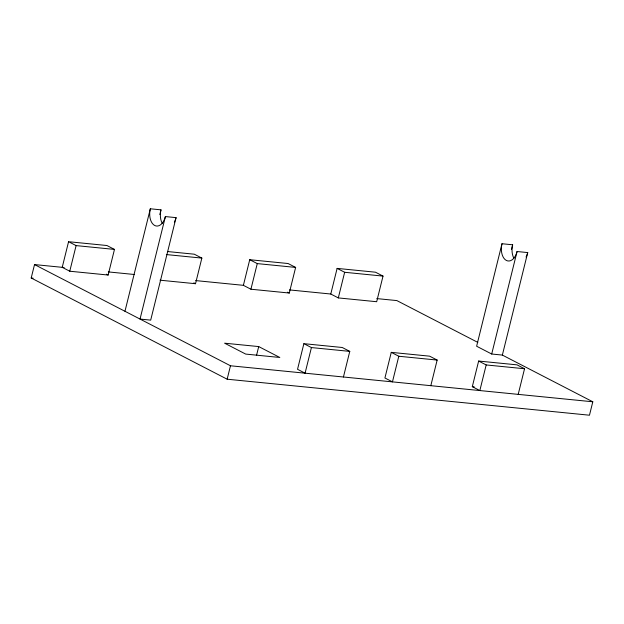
<?xml version="1.0" encoding="UTF-8"?>
<svg xmlns="http://www.w3.org/2000/svg" width="624" height="624" viewBox="0 0 624 624"><rect width="100%" height="100%" fill="white"/><g stroke="black" fill="none" stroke-linecap="round" stroke-linejoin="round"><path stroke-width="0.94" d="M513.911 258.281A13.432 8.104 -84.3 0 1 512.655 244.795L501.992 243.734L476.627 346.234L491.704 354.019L502.359 355.079L592.8 401.786L589.477 415.21L227.152 379.205L31.2 278L34.523 264.576L64.147 267.517M68.57 241.706L62.228 267.329L69.763 271.222L108.131 275.036L114.473 249.413L106.938 245.521L68.57 241.706L76.105 245.599L114.473 249.413M69.763 271.222L76.105 245.599M124.964 311.282L150.329 208.79L160.984 209.843A13.432 8.104 -84.3 0 0 162.24 223.33M159.822 214.547L160.984 209.843M165.399 216.575L140.033 319.067L150.696 320.128L176.062 217.636L165.399 216.575A13.432 8.104 -84.3 0 1 154.697 225.49A13.432 8.104 -84.3 0 1 150.329 208.79M160.025 280.192L195.515 283.717L201.856 258.094L194.321 254.202L167.466 251.534M243.391 285.332L249.733 259.709L288.093 263.523L295.636 267.415L289.294 293.038L250.926 289.224L243.391 285.332L195.624 280.582M227.152 379.205L230.474 365.773L34.523 264.576M250.926 289.224L257.267 263.601L249.733 259.709M256.495 355.532L258.71 346.577L224.609 343.192L245.708 354.089L279.809 357.474L258.71 346.577M303.88 343.676L297.539 369.299L305.074 373.191L311.415 347.568L303.88 343.676L342.241 347.49L349.775 351.382L343.434 377.005M330.775 294.021L337.116 268.39L375.484 272.204L383.019 276.097L376.678 301.72L338.309 297.913L330.775 294.021L289.442 289.91M338.309 297.913L344.651 272.282L337.116 268.39M391.264 352.357L384.922 377.98L392.457 381.872L398.798 356.249L391.264 352.357L429.624 356.171L437.159 360.064L430.817 385.687M478.647 361.046L486.182 364.939L479.84 390.562L472.306 386.669L478.647 361.046L517.007 364.853L524.542 368.745L518.201 394.368M511.485 249.499L512.655 244.795M491.704 354.019L517.07 251.519L527.725 252.58L502.359 355.079M166.366 254.569L201.856 258.094M257.267 263.601L295.636 267.415M344.651 272.282L383.019 276.097M108.28 271.908L134.238 274.482M376.779 298.592L396.848 300.581L477.812 342.397M31.2 278L33.134 278.195M311.415 347.568L349.775 351.382M398.798 356.249L437.159 360.064M486.182 364.939L524.542 368.745M472.306 386.669L474.224 386.857M230.474 365.773L592.8 401.786M287.617 292.172L289.294 293.038M193.838 282.851L195.515 283.717M106.454 274.17L108.131 275.036M176.062 217.636A13.432 8.104 -84.3 0 1 174.361 222.074M517.07 251.519A13.432 8.104 -84.3 0 1 506.36 260.442A13.432 8.104 -84.3 0 1 501.992 243.734M527.725 252.58A13.432 8.104 -84.3 0 1 526.032 257.026"/></g></svg>
